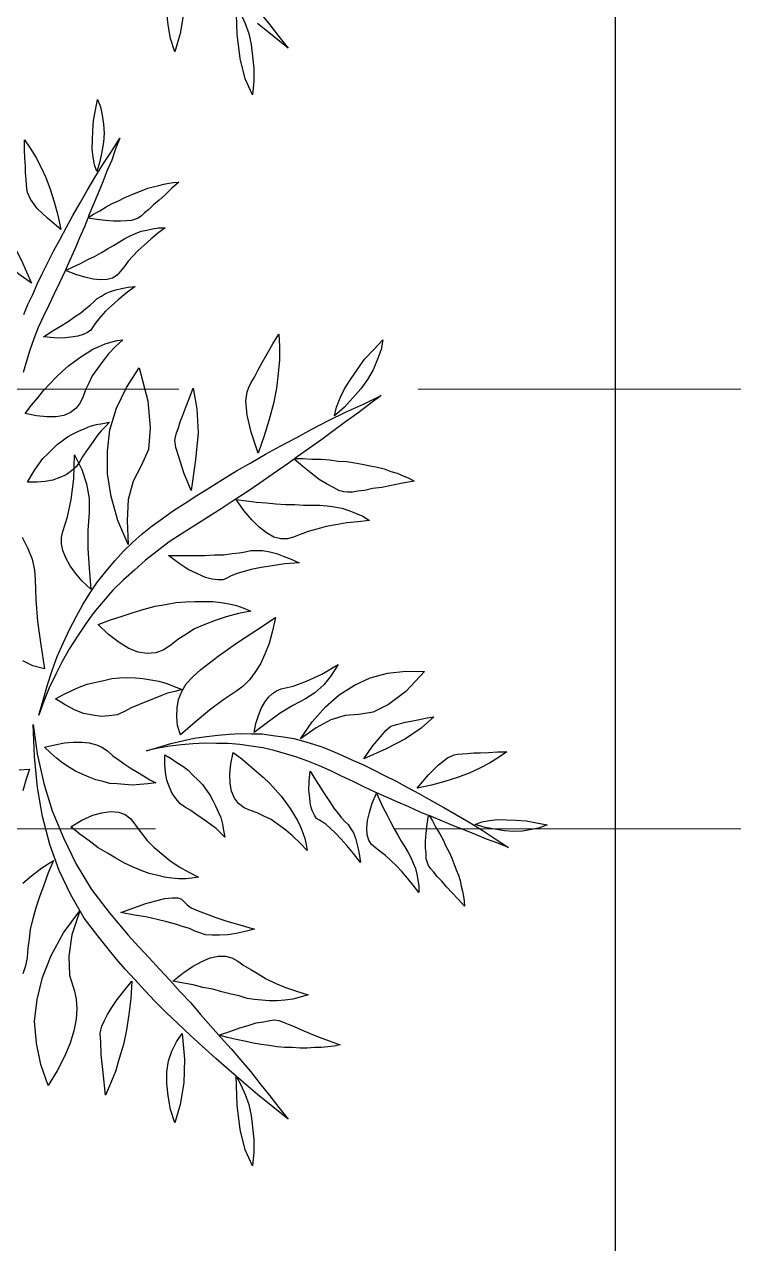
# Model space of a CAD drawing. Header units: millimetres. Extents: x 17 to 218440, y 21 to 53693.
# Drawn here: x 40853.3 to 41038.7, y 16034.9 to 16353.2 of the extents above; entities that cross this region are included whole.
import ezdxf

# ---------------------------------------------------------------- set-up
doc = ezdxf.new("R2010")
doc.units = ezdxf.units.MM
doc.header["$MEASUREMENT"] = 0
doc.linetypes.add('HIDDEN2', pattern=[0.1875, 0.125, -0.0625])
doc.layers.add('AS', color=8, linetype='HIDDEN2', lineweight=5)
doc.layers.add('Plants', color=92, linetype='Continuous')

# ---------------------------------------------------------------- blocks, each defined once
blk = doc.blocks.new('1')
at = {"layer": 'Plants', "linetype": 'Continuous'}
for points in [[(3505.99, 15275.75), (3506.75, 15273.81), (3507.18, 15271.66), (3507.58, 15269.34), (3507.69, 15267), (3507.51, 15264.62), (3507.12, 15262.11), (3506.62, 15259.53), (3505.83, 15256.93), (3505.21, 15258.65), (3504.84, 15260.69), (3504.58, 15262.79), (3504.65, 15265.1), (3504.76, 15267.58), (3504.91, 15270.24), (3505.45, 15272.99), (3505.99, 15275.75)], [(3503.49, 15244.74), (3502.61, 15242.53), (3501.28, 15239.59), (3500.06, 15236.71), (3498.73, 15233.77), (3497.4, 15230.82), (3496.07, 15227.88), (3494.68, 15225.04), (3493.24, 15222.03), (3491.84, 15219.19), (3490.51, 15216.25), (3489.36, 15213.26), (3488.32, 15210.35), (3487.45, 15207.39), (3486.58, 15204.43), (3485.89, 15201.43), (3485.38, 15198.39), (3484.97, 15195.42), (3484.74, 15192.41), (3484.69, 15189.35), (3484.63, 15186.3), (3484.76, 15183.21), (3485.1, 15180.25), (3485.4, 15177.12), (3485.91, 15174.12), (3486.6, 15171.08), (3485.67, 15174.27), (3484.73, 15177.46), (3484.04, 15180.49), (3483.34, 15183.53), (3482.87, 15186.71), (3482.53, 15189.67), (3482.3, 15192.69), (3482.13, 15195.61), (3482.15, 15198.49), (3482.23, 15201.25), (3482.59, 15204.05), (3482.96, 15206.84), (3483.39, 15209.53), (3484.07, 15212.07), (3484.86, 15214.67), (3485.71, 15217.17), (3486.74, 15219.63), (3487.81, 15222.26), (3489.06, 15224.85), (3490.24, 15227.55), (3491.63, 15230.39), (3493.03, 15233.22), (3494.58, 15236.3), (3496.19, 15239.27), (3497.84, 15242.42), (3499.57, 15245.46), (3501.44, 15248.75), (3503.31, 15252.03), (3505.29, 15255.38), (3507.38, 15258.8), (3509.64, 15262.18), (3511.84, 15265.67), (3510.73, 15262.86), (3509.68, 15259.94), (3508.46, 15257.07), (3507.35, 15254.26), (3506.2, 15251.27), (3504.98, 15248.4), (3503.76, 15245.52), (3503.53, 15244.92), (3504.94, 15245.8), (3506.64, 15246.71), (3508.26, 15247.73), (3509.85, 15248.57), (3511.51, 15249.31), (3513.09, 15250.15), (3514.64, 15250.81), (3516.08, 15251.41), (3517.69, 15251.97), (3519.13, 15252.56), (3520.53, 15252.99), (3521.99, 15253.3), (3523.28, 15253.65), (3524.64, 15253.9), (3525.89, 15254.07), (3527.2, 15254.14), (3525.34, 15252.53), (3523.66, 15250.87), (3522.13, 15249.46), (3520.64, 15248.22), (3519.43, 15247.02), (3518.3, 15246.16), (3517.46, 15245.33), (3516.59, 15244.79), (3515.88, 15244.49), (3514.87, 15244.16), (3513.56, 15244.1), (3511.95, 15244), (3510.18, 15243.95), (3508.09, 15244.15), (3505.82, 15244.39), (3503.49, 15244.74)], [(3496.41, 15241.83), (3492.91, 15244.77), (3490.25, 15247.33), (3488.47, 15249.69), (3487.67, 15251.46), (3487.52, 15252.42), (3487.41, 15253.56), (3487.34, 15254.88), (3487.18, 15256.58), (3487.12, 15258.36), (3487.04, 15260.42), (3486.93, 15262.77), (3486.93, 15265.19), (3488.4, 15263.08), (3489.89, 15260.7), (3491.16, 15258.17), (3492.47, 15255.37), (3493.62, 15252.31), (3494.63, 15249.02), (3495.59, 15245.54), (3496.41, 15241.83)], [(3488.72, 15227.81), (3485.45, 15230.14), (3482.95, 15232.2), (3481.25, 15233.71), (3480.22, 15234.87), (3479.99, 15235.48), (3479.73, 15236.38), (3479.52, 15237.45), (3479.16, 15238.74), (3478.85, 15240.21), (3478.51, 15241.96), (3478.14, 15243.99), (3477.71, 15246.13), (3480.67, 15242.85), (3483.53, 15238.76), (3486.08, 15233.71), (3488.72, 15227.81)], [(3483.51, 15211.27), (3479.02, 15214.35), (3475.18, 15217.83), (3472.02, 15221.44), (3469.51, 15225.45), (3467.56, 15229.52), (3466.38, 15234.07), (3465.81, 15238.84), (3465.92, 15243.74), (3471.1, 15238.83), (3474.52, 15234.33), (3476.57, 15230.33), (3477.1, 15226.58), (3477.39, 15222.99), (3478.56, 15219.19), (3480.65, 15215.36), (3483.51, 15211.27)], [(3410.48, 15209.65), (3412.24, 15207.25), (3414.48, 15203.89), (3416.72, 15200.69), (3418.96, 15197.33), (3421.2, 15193.97), (3423.44, 15190.61), (3425.52, 15187.25), (3427.76, 15183.73), (3429.84, 15180.37), (3432.08, 15177.01), (3434.48, 15173.81), (3436.88, 15170.77), (3439.44, 15167.89), (3442, 15165.01), (3444.72, 15162.29), (3447.6, 15159.73), (3450.48, 15157.33), (3453.52, 15155.09), (3456.72, 15153.01), (3459.92, 15150.93), (3463.28, 15149.01), (3466.64, 15147.41), (3470.16, 15145.65), (3473.68, 15144.21), (3477.36, 15142.93), (3473.36, 15144.05), (3469.36, 15145.17), (3465.68, 15146.45), (3462, 15147.73), (3458.32, 15149.33), (3454.96, 15150.93), (3451.6, 15152.69), (3448.4, 15154.45), (3445.36, 15156.37), (3442.48, 15158.29), (3439.76, 15160.53), (3437.04, 15162.77), (3434.48, 15165.01), (3432.24, 15167.41), (3430, 15169.97), (3427.92, 15172.53), (3426, 15175.25), (3423.92, 15178.13), (3422, 15181.17), (3419.92, 15184.21), (3417.84, 15187.57), (3415.76, 15190.93), (3413.52, 15194.61), (3411.44, 15198.29), (3409.2, 15202.13), (3407.12, 15205.97), (3404.88, 15210.13), (3402.64, 15214.29), (3400.4, 15218.61), (3398.16, 15223.09), (3396.08, 15227.73), (3393.84, 15232.37), (3396.08, 15229.33), (3398.48, 15226.29), (3400.72, 15223.09), (3402.96, 15220.05), (3405.36, 15216.85), (3407.6, 15213.65), (3409.84, 15210.45), (3410.32, 15209.81), (3410.32, 15211.89), (3410.48, 15214.29), (3410.48, 15216.69), (3410.64, 15218.93), (3410.96, 15221.17), (3411.12, 15223.41), (3411.44, 15225.49), (3411.76, 15227.41), (3412.24, 15229.49), (3412.56, 15231.41), (3413.04, 15233.17), (3413.68, 15234.93), (3414.16, 15236.53), (3414.8, 15238.13), (3415.44, 15239.57), (3416.24, 15241.01), (3416.72, 15237.97), (3417.36, 15235.09), (3417.84, 15232.53), (3418.16, 15230.13), (3418.64, 15228.05), (3418.8, 15226.29), (3419.12, 15224.85), (3419.12, 15223.57), (3418.96, 15222.61), (3418.64, 15221.33), (3417.84, 15219.89), (3416.88, 15218.13), (3415.76, 15216.21), (3414.16, 15214.13), (3412.4, 15211.89), (3410.48, 15209.65)], [(3497.66, 15231.13), (3499.64, 15232.07), (3501.51, 15232.94), (3503.42, 15233.99), (3505.19, 15234.79), (3506.99, 15235.76), (3508.62, 15236.78), (3510.21, 15237.62), (3511.73, 15238.57), (3513.14, 15239.46), (3514.51, 15240.16), (3515.94, 15240.76), (3517.38, 15241.36), (3518.85, 15241.67), (3520.31, 15241.98), (3521.96, 15242.25), (3523.62, 15242.24), (3521.7, 15240.73), (3519.88, 15239.3), (3518.13, 15237.75), (3516.6, 15236.34), (3515.24, 15234.88), (3513.99, 15233.5), (3512.92, 15232.08), (3512, 15230.89), (3511.12, 15229.89), (3509.92, 15229.14), (3508.53, 15228.72), (3506.75, 15228.67), (3504.84, 15228.83), (3502.72, 15229.32), (3500.29, 15230.06), (3497.66, 15231.13)], [(3379.28, 15232.85), (3381.84, 15232.37), (3384.4, 15231.41), (3387.12, 15230.29), (3389.68, 15228.85), (3392.08, 15227.09), (3394.48, 15225.01), (3396.88, 15222.77), (3399.12, 15220.21), (3396.88, 15220.69), (3394.48, 15221.65), (3392.08, 15222.77), (3389.68, 15224.37), (3387.12, 15226.13), (3384.4, 15228.05), (3381.84, 15230.45), (3379.28, 15232.85)], [(3421.04, 15194.45), (3421.36, 15197.17), (3421.68, 15199.73), (3421.84, 15202.45), (3422.16, 15204.85), (3422.32, 15207.41), (3422.32, 15209.81), (3422.48, 15212.05), (3422.48, 15214.29), (3422.48, 15216.37), (3422.64, 15218.29), (3422.96, 15220.21), (3423.28, 15222.13), (3423.92, 15223.89), (3424.56, 15225.65), (3425.36, 15227.57), (3426.48, 15229.33), (3426.8, 15226.29), (3427.12, 15223.41), (3427.6, 15220.53), (3428.08, 15217.97), (3428.72, 15215.57), (3429.36, 15213.33), (3430.16, 15211.25), (3430.8, 15209.49), (3431.28, 15207.89), (3431.28, 15206.13), (3430.8, 15204.37), (3429.68, 15202.45), (3428.24, 15200.53), (3426.32, 15198.61), (3423.92, 15196.53), (3421.04, 15194.45)], [(3491.9, 15213.79), (3491.9, 15213.79), (3494.18, 15215.22), (3496.35, 15216.58), (3498.3, 15217.8), (3499.97, 15218.99), (3501.6, 15220.01), (3502.98, 15221.18), (3504.11, 15222.03), (3505.06, 15222.93), (3505.9, 15223.76), (3506.98, 15224.43), (3508.07, 15225.11), (3509.4, 15225.64), (3510.79, 15226.06), (3512.26, 15226.38), (3514.01, 15226.72), (3515.83, 15226.95), (3513.47, 15225.17), (3511.39, 15223.42), (3509.64, 15221.87), (3508.11, 15220.46), (3506.86, 15219.08), (3505.87, 15218), (3505.17, 15216.96), (3504.72, 15216.23), (3504.27, 15215.49), (3503.4, 15214.95), (3502.25, 15214.38), (3500.85, 15213.96), (3499.03, 15213.73), (3496.93, 15213.47), (3494.62, 15213.54), (3491.9, 15213.79)], [(3481.85, 15199.2), (3479.45, 15199.66), (3477.37, 15200.33), (3475.58, 15201.02), (3473.94, 15201.96), (3472.58, 15202.92), (3471.62, 15203.98), (3470.94, 15205.06), (3470.48, 15206.28), (3469.71, 15209.43), (3468.47, 15212.88), (3466.59, 15216.84), (3464.05, 15221.14), (3466.98, 15219.35), (3469.41, 15217.4), (3471.48, 15215.06), (3473.04, 15212.57), (3474.79, 15209.28), (3476.83, 15206.03), (3479.21, 15202.69), (3481.85, 15199.2)], [(3560.88, 15189.97), (3559.92, 15192.85), (3558.96, 15195.41), (3558.32, 15197.65), (3557.68, 15199.73), (3557.36, 15201.65), (3557.04, 15203.25), (3556.88, 15204.53), (3557.04, 15205.65), (3557.52, 15206.77), (3558, 15208.05), (3558.64, 15209.65), (3559.44, 15211.57), (3560.4, 15213.81), (3561.36, 15216.21), (3562.32, 15218.77), (3563.44, 15221.65), (3563.76, 15220.05), (3563.92, 15218.45), (3564.08, 15216.69), (3564.08, 15214.93), (3564.24, 15213.01), (3564.24, 15211.25), (3564.08, 15209.17), (3564.08, 15207.25), (3563.92, 15205.17), (3563.6, 15203.09), (3563.28, 15201.01), (3562.96, 15198.93), (3562.48, 15196.69), (3562, 15194.45), (3561.52, 15192.21), (3560.88, 15189.97)], [(3435.6, 15176.85), (3435.6, 15176.85), (3435.6, 15180.21), (3435.6, 15183.41), (3435.6, 15186.29), (3435.44, 15188.85), (3435.44, 15191.25), (3435.12, 15193.49), (3434.96, 15195.25), (3434.64, 15196.85), (3434.32, 15198.29), (3434.32, 15199.89), (3434.32, 15201.49), (3434.64, 15203.25), (3435.12, 15205.01), (3435.76, 15206.77), (3436.56, 15208.85), (3437.52, 15210.93), (3437.84, 15207.25), (3438.32, 15203.89), (3438.8, 15201.01), (3439.28, 15198.45), (3439.92, 15196.21), (3440.4, 15194.45), (3441.04, 15193.01), (3441.52, 15192.05), (3442, 15191.09), (3442, 15189.81), (3441.84, 15188.21), (3441.36, 15186.45), (3440.4, 15184.37), (3439.28, 15181.97), (3437.68, 15179.57), (3435.6, 15176.85)], [(3487.09, 15193.72), (3487.09, 15193.72), (3488.71, 15195.95), (3490.37, 15197.89), (3491.91, 15199.76), (3493.53, 15201.53), (3495.14, 15203.29), (3496.78, 15204.77), (3498.43, 15206.25), (3500.09, 15207.45), (3501.65, 15208.57), (3503.28, 15209.59), (3504.8, 15210.54), (3506.46, 15211.27), (3508, 15211.94), (3509.51, 15212.43), (3511.08, 15212.81), (3512.62, 15213.01), (3510.72, 15211.22), (3508.89, 15209.32), (3507.34, 15207.45), (3505.97, 15205.53), (3504.6, 15203.62), (3503.69, 15201.69), (3502.82, 15199.94), (3502.24, 15198.22), (3501.48, 15196.54), (3500.41, 15195.11), (3498.96, 15194.05), (3497.19, 15193.25), (3495.16, 15192.89), (3492.74, 15192.88), (3490.02, 15193.14), (3487.09, 15193.72)], [(3546.8, 15177.97), (3544.72, 15180.53), (3542.96, 15183.09), (3541.68, 15185.49), (3540.72, 15187.73), (3540.24, 15189.81), (3540.24, 15191.73), (3540.72, 15193.33), (3541.52, 15194.93), (3542.64, 15196.53), (3543.76, 15198.29), (3544.88, 15200.21), (3546.16, 15202.29), (3547.28, 15204.69), (3548.4, 15207.41), (3549.36, 15210.29), (3550.32, 15213.33), (3550.96, 15211.25), (3551.44, 15209.33), (3551.76, 15207.25), (3551.92, 15205.17), (3551.92, 15203.09), (3551.76, 15201.17), (3551.6, 15199.25), (3551.28, 15197.33), (3550.64, 15195.25), (3550.16, 15193.17), (3549.52, 15190.77), (3548.88, 15188.37), (3548.4, 15185.81), (3547.76, 15183.25), (3547.28, 15180.69), (3546.8, 15177.97)], [(3303.15, 15208.05), (3299.95, 15204.05), (3296.75, 15200.05)], [(3293.87, 15200.69), (3297.07, 15203.25), (3300.11, 15205.65), (3303.15, 15208.05)], [(3582.8, 15208.05), (3579.6, 15204.05), (3576.4, 15200.05), (3573.2, 15196.37), (3570, 15192.69), (3566.96, 15189.17), (3563.76, 15185.65), (3560.88, 15182.45), (3557.84, 15179.25), (3554.96, 15176.21), (3552.08, 15173.33), (3549.2, 15170.61), (3546.32, 15168.05), (3543.6, 15165.49), (3541.04, 15163.25), (3538.32, 15161.01), (3535.76, 15158.93), (3530.32, 15154.77), (3524.24, 15151.25), (3517.84, 15148.21), (3511.12, 15145.81), (3503.76, 15143.89), (3496.24, 15142.61), (3488.08, 15141.81), (3479.76, 15141.49), (3487.44, 15142.45), (3495.12, 15144.21), (3502.32, 15146.45), (3509.36, 15149.33), (3516.24, 15152.69), (3522.8, 15156.69), (3528.88, 15161.33), (3534.8, 15166.29), (3537.68, 15169.01), (3540.72, 15171.73), (3543.6, 15174.45), (3546.48, 15177.17), (3549.52, 15179.89), (3552.4, 15182.61), (3555.44, 15185.17), (3558.48, 15187.89), (3561.52, 15190.45), (3564.4, 15193.17), (3567.44, 15195.73), (3570.48, 15198.29), (3573.52, 15200.69), (3576.72, 15203.25), (3579.76, 15205.65), (3582.8, 15208.05)], [(3408.88, 15200.21), (3403.44, 15198.45), (3398.96, 15197.33), (3395.28, 15197.01), (3392.88, 15197.33), (3391.76, 15197.81), (3390.48, 15198.45), (3389.04, 15199.25), (3387.12, 15200.21), (3385.2, 15201.33), (3382.96, 15202.61), (3380.4, 15204.05), (3377.84, 15205.65), (3381.04, 15205.81), (3384.56, 15205.81), (3388.08, 15205.49), (3391.92, 15205.01), (3395.92, 15204.21), (3400.08, 15203.09), (3404.4, 15201.81), (3408.88, 15200.21)], [(3482.42, 15179.94), (3480.02, 15179.19), (3477.74, 15178.97), (3475.44, 15179.04), (3473.21, 15179.46), (3471.18, 15180.3), (3469.11, 15181.43), (3467.28, 15183.15), (3465.35, 15185.26), (3461.93, 15189.77), (3458.48, 15194.56), (3455.19, 15199.59), (3451.82, 15204.73), (3455.28, 15204.03), (3458.59, 15203.08), (3461.4, 15201.97), (3463.92, 15200.83), (3466.19, 15199.38), (3468.1, 15198.01), (3469.76, 15196.32), (3470.95, 15194.66), (3473.23, 15191.25), (3476, 15187.55), (3479.13, 15183.76), (3482.42, 15179.94)], [(3291.95, 15194.45), (3294.19, 15195.73), (3296.75, 15196.85), (3299.31, 15197.81), (3302.19, 15198.45), (3305.23, 15198.77), (3308.43, 15199.09), (3311.79, 15199.09), (3315.31, 15198.77), (3311.15, 15196.85), (3305.87, 15195.57), (3299.47, 15194.77), (3291.95, 15194.45), (3291.95, 15194.45)], [(3453.68, 15158.45), (3453.68, 15158.45), (3452.4, 15161.65), (3451.44, 15164.69), (3450.48, 15167.57), (3449.68, 15170.45), (3448.88, 15173.33), (3448.4, 15176.05), (3447.92, 15178.77), (3447.76, 15181.33), (3447.6, 15183.73), (3447.6, 15186.13), (3447.6, 15188.37), (3447.92, 15190.61), (3448.24, 15192.69), (3448.72, 15194.61), (3449.36, 15196.53), (3450.16, 15198.29), (3450.8, 15195.09), (3451.6, 15191.89), (3452.56, 15189.01), (3453.68, 15186.29), (3454.8, 15183.57), (3456.24, 15181.33), (3457.52, 15179.25), (3458.96, 15177.49), (3460.24, 15175.57), (3461.04, 15173.49), (3461.2, 15171.25), (3460.88, 15168.85), (3459.92, 15166.45), (3458.32, 15163.89), (3456.24, 15161.17), (3453.68, 15158.45)], [(3528.88, 15164.37), (3527.6, 15167.73), (3526.48, 15170.93), (3525.84, 15173.49), (3525.2, 15175.89), (3525.04, 15177.81), (3525.04, 15179.25), (3525.36, 15180.21), (3526, 15180.85), (3526.8, 15181.65), (3527.6, 15182.77), (3528.4, 15184.53), (3529.2, 15186.61), (3530.16, 15189.17), (3531.12, 15192.05), (3532.08, 15195.41), (3533.2, 15199.25), (3533.84, 15196.85), (3534.32, 15194.45), (3534.64, 15192.21), (3534.8, 15190.13), (3534.8, 15188.21), (3534.64, 15186.45), (3534.16, 15185.01), (3533.68, 15183.73), (3533.04, 15182.29), (3532.56, 15180.69), (3531.92, 15178.61), (3531.28, 15176.37), (3530.64, 15173.81), (3530, 15170.93), (3529.52, 15167.89), (3528.88, 15164.37)], [(3571.6, 15194.45), (3573.84, 15195.73), (3576.4, 15196.85), (3578.96, 15197.81), (3581.84, 15198.45), (3584.88, 15198.77), (3588.08, 15199.09), (3591.44, 15199.09), (3594.96, 15198.77), (3590.8, 15196.85), (3585.52, 15195.57), (3579.12, 15194.77), (3571.6, 15194.45), (3571.6, 15194.45)], [(3487.7, 15175.84), (3487.7, 15175.84), (3488.64, 15177.48), (3489.64, 15179.02), (3490.65, 15180.55), (3491.72, 15181.98), (3493.03, 15183.25), (3494.24, 15184.46), (3495.45, 15185.67), (3496.79, 15186.66), (3498.13, 15187.65), (3499.61, 15188.42), (3500.98, 15189.13), (3502.53, 15189.79), (3504.07, 15190.46), (3505.76, 15190.91), (3507.4, 15191.18), (3509.15, 15191.52), (3508.05, 15190.38), (3506.95, 15189.24), (3506.03, 15188.06), (3505.07, 15186.7), (3504.1, 15185.34), (3503.14, 15183.99), (3502.18, 15182.63), (3501.39, 15181.23), (3500.43, 15179.88), (3499.15, 15178.78), (3497.81, 15177.79), (3496.15, 15177.05), (3494.32, 15176.36), (3492.29, 15175.99), (3490.12, 15175.84), (3487.7, 15175.84)], [(3418.64, 15182.77), (3414, 15180.85), (3410.16, 15179.57), (3407.44, 15178.77), (3405.52, 15178.45), (3404.72, 15178.61), (3403.6, 15178.93), (3402.32, 15179.41), (3400.72, 15179.89), (3398.96, 15180.53), (3396.88, 15181.33), (3394.48, 15182.29), (3391.92, 15183.25), (3397.36, 15184.21), (3403.6, 15184.53), (3410.64, 15183.89), (3418.64, 15182.77)], [(3506.48, 15151.25), (3504.72, 15154.13), (3503.44, 15157.01), (3502.8, 15159.41), (3502.48, 15161.65), (3502.64, 15163.73), (3503.28, 15165.49), (3504.4, 15166.93), (3506, 15168.21), (3508.08, 15169.65), (3510, 15171.25), (3511.76, 15173.01), (3513.52, 15175.09), (3515.28, 15177.17), (3516.88, 15179.57), (3518.32, 15182.13), (3519.6, 15184.69), (3519.92, 15182.93), (3520.08, 15181.33), (3520.08, 15179.41), (3519.92, 15177.65), (3519.6, 15175.73), (3519.12, 15173.65), (3518.64, 15171.73), (3517.84, 15169.65), (3516.88, 15167.41), (3515.92, 15165.33), (3514.64, 15163.09), (3513.36, 15160.85), (3511.92, 15158.45), (3510.16, 15156.05), (3508.4, 15153.65), (3506.48, 15151.25)], [(3280.75, 15180.37), (3280.75, 15180.37), (3287.47, 15181.01), (3293.71, 15180.85), (3299.31, 15179.89), (3304.11, 15178.45), (3300.59, 15177.33), (3297.07, 15176.69), (3293.87, 15176.37), (3290.83, 15176.37), (3287.95, 15176.85), (3285.39, 15177.65), (3282.99, 15178.93), (3280.75, 15180.37)], [(3347.57, 15155.76), (3349.78, 15154.88), (3352.72, 15153.55), (3355.6, 15152.33), (3358.54, 15151), (3361.49, 15149.68), (3364.43, 15148.35), (3367.27, 15146.95), (3370.28, 15145.51), (3373.12, 15144.12), (3376.06, 15142.79), (3379.05, 15141.64), (3381.97, 15140.59), (3384.92, 15139.72), (3387.88, 15138.86)], [(3372.69, 15139.01), (3370.05, 15140.09), (3367.46, 15141.33), (3364.76, 15142.51), (3361.92, 15143.91), (3359.09, 15145.31), (3356.01, 15146.85), (3353.04, 15148.47), (3349.89, 15150.12), (3346.85, 15151.84), (3343.56, 15153.71), (3340.28, 15155.58), (3336.93, 15157.56), (3333.51, 15159.65), (3330.13, 15161.92), (3326.64, 15164.11), (3329.45, 15163), (3332.37, 15161.96), (3335.24, 15160.74), (3338.05, 15159.63), (3341.04, 15158.47), (3343.92, 15157.25), (3346.79, 15156.03), (3347.39, 15155.8), (3346.51, 15157.21), (3345.6, 15158.91), (3344.58, 15160.54), (3343.74, 15162.13), (3343, 15163.78), (3342.16, 15165.37), (3341.5, 15166.91), (3340.9, 15168.35), (3340.34, 15169.97), (3339.75, 15171.4), (3339.33, 15172.8), (3339.01, 15174.27), (3338.66, 15175.56), (3338.41, 15176.91), (3338.24, 15178.16), (3338.17, 15179.48), (3339.79, 15177.62), (3341.44, 15175.94), (3342.85, 15174.4), (3344.09, 15172.91), (3345.3, 15171.71), (3346.15, 15170.58), (3346.98, 15169.74), (3347.52, 15168.87), (3347.82, 15168.15), (3348.15, 15167.15), (3348.21, 15165.83), (3348.31, 15164.23), (3348.36, 15162.45), (3348.16, 15160.36), (3347.92, 15158.1), (3347.57, 15155.76)], [(3473.04, 15147.25), (3473.04, 15147.25), (3471.92, 15149.33), (3470.96, 15151.41), (3470, 15153.49), (3469.2, 15155.57), (3468.72, 15157.81), (3468.24, 15159.89), (3467.76, 15161.97), (3467.6, 15164.05), (3467.44, 15166.13), (3467.6, 15168.21), (3467.76, 15170.13), (3468.08, 15172.21), (3468.4, 15174.29), (3469.04, 15176.37), (3469.84, 15178.29), (3470.64, 15180.37), (3471.12, 15178.45), (3471.6, 15176.53), (3472.24, 15174.77), (3473.04, 15172.85), (3473.84, 15170.93), (3474.64, 15169.01), (3475.44, 15167.09), (3476.4, 15165.33), (3477.2, 15163.41), (3477.52, 15161.33), (3477.68, 15159.25), (3477.36, 15157.01), (3476.88, 15154.61), (3475.92, 15152.21), (3474.64, 15149.81), (3473.04, 15147.25)], [(3560.4, 15180.37), (3560.4, 15180.37), (3567.12, 15181.01), (3573.36, 15180.85), (3578.96, 15179.89), (3583.76, 15178.45), (3580.24, 15177.33), (3576.72, 15176.69), (3573.52, 15176.37), (3570.48, 15176.37), (3567.6, 15176.85), (3565.04, 15177.65), (3562.64, 15178.93), (3560.4, 15180.37)], [(3361.18, 15149.93), (3360.24, 15151.91), (3359.37, 15153.79), (3358.33, 15155.7), (3357.52, 15157.46), (3356.55, 15159.27), (3355.53, 15160.89), (3354.69, 15162.48), (3353.74, 15164), (3352.85, 15165.41), (3352.15, 15166.78), (3351.55, 15168.22), (3350.95, 15169.66), (3350.64, 15171.12), (3350.33, 15172.59), (3350.06, 15174.23), (3350.07, 15175.9), (3351.58, 15173.97), (3353.02, 15172.16), (3354.56, 15170.41), (3355.97, 15168.87), (3357.43, 15167.52), (3358.81, 15166.27), (3360.24, 15165.2), (3361.42, 15164.27), (3362.42, 15163.39), (3363.17, 15162.2), (3363.59, 15160.8), (3363.64, 15159.02), (3363.48, 15157.11), (3362.99, 15154.99), (3362.25, 15152.57), (3361.18, 15149.93)], [(3485.68, 15144.37), (3485.04, 15147.09), (3484.56, 15149.65), (3484.4, 15151.89), (3484.4, 15154.13), (3484.56, 15156.05), (3485.04, 15157.97), (3485.68, 15159.41), (3486.64, 15160.85), (3487.92, 15162.29), (3489.04, 15163.89), (3490.16, 15165.49), (3491.28, 15167.09), (3492.24, 15168.69), (3493.2, 15170.29), (3494.16, 15171.89), (3494.96, 15173.49), (3495.28, 15171.41), (3495.44, 15169.33), (3495.6, 15167.41), (3495.44, 15165.33), (3495.28, 15163.41), (3495.12, 15161.49), (3494.64, 15159.73), (3494.16, 15157.81), (3493.52, 15156.05), (3492.72, 15154.29), (3491.92, 15152.53), (3490.96, 15150.93), (3489.84, 15149.17), (3488.56, 15147.57), (3487.12, 15145.97), (3485.68, 15144.37)], [(3432.72, 15166.29), (3426.48, 15163.57), (3420.24, 15161.81), (3414.32, 15160.85), (3408.4, 15160.85), (3402.8, 15161.49), (3397.2, 15163.25), (3391.76, 15165.81), (3386.64, 15169.17), (3395.28, 15171.41), (3402.32, 15172.05), (3407.92, 15171.57), (3412.24, 15169.65), (3416.24, 15167.57), (3421.04, 15166.29), (3426.48, 15165.97), (3432.72, 15166.29)], [(3378.52, 15144.17), (3378.52, 15144.17), (3377.09, 15146.45), (3375.74, 15148.62), (3374.51, 15150.57), (3373.32, 15152.24), (3372.3, 15153.87), (3371.13, 15155.25), (3370.28, 15156.38), (3369.38, 15157.33), (3368.56, 15158.17), (3367.88, 15159.26), (3367.2, 15160.34), (3366.67, 15161.67), (3366.25, 15163.07), (3365.93, 15164.53), (3365.59, 15166.28), (3365.36, 15168.1), (3367.14, 15165.74), (3368.89, 15163.67), (3370.44, 15161.92), (3371.85, 15160.38), (3373.24, 15159.14), (3374.31, 15158.15), (3375.35, 15157.44), (3376.09, 15156.99), (3376.82, 15156.55), (3377.36, 15155.68), (3377.93, 15154.52), (3378.35, 15153.13), (3378.58, 15151.31), (3378.84, 15149.21), (3378.78, 15146.9), (3378.52, 15144.17)], [(3546.8, 15167.25), (3546.8, 15167.25), (3551.28, 15166.93), (3555.44, 15166.45), (3559.44, 15165.81), (3563.28, 15165.01), (3566.96, 15163.89), (3570.32, 15162.93), (3573.52, 15161.65), (3576.56, 15160.37), (3570.64, 15159.73), (3566, 15159.25), (3562.64, 15159.09), (3560.4, 15158.93), (3559.6, 15159.09), (3558.48, 15159.41), (3557.04, 15160.05), (3555.44, 15160.85), (3553.68, 15161.97), (3551.6, 15163.41), (3549.36, 15165.17), (3546.8, 15167.25)], [(3398.59, 15139.36), (3398.59, 15139.36), (3396.36, 15140.99), (3394.42, 15142.64), (3392.55, 15144.19), (3390.78, 15145.8), (3389.02, 15147.42), (3387.54, 15149.06), (3386.06, 15150.7), (3384.87, 15152.37), (3383.74, 15153.93), (3382.72, 15155.56), (3381.77, 15157.08), (3381.04, 15158.73), (3380.37, 15160.28), (3379.88, 15161.78), (3379.5, 15163.36), (3379.3, 15164.89), (3381.09, 15162.99), (3382.99, 15161.16), (3384.86, 15159.61), (3386.78, 15158.24), (3388.69, 15156.87), (3390.62, 15155.97), (3392.37, 15155.1), (3394.09, 15154.52), (3395.77, 15153.76), (3397.2, 15152.68), (3398.26, 15151.23), (3399.06, 15149.47), (3399.43, 15147.43), (3399.43, 15145.02), (3399.17, 15142.29), (3398.59, 15139.36)], [(3416.47, 15139.98), (3416.47, 15139.98), (3414.83, 15140.91), (3413.29, 15141.92), (3411.76, 15142.92), (3410.34, 15143.99), (3409.06, 15145.31), (3407.85, 15146.51), (3406.64, 15147.72), (3405.65, 15149.06), (3404.66, 15150.41), (3403.89, 15151.89), (3403.18, 15153.26), (3402.52, 15154.8), (3401.85, 15156.35), (3401.4, 15158.03), (3401.13, 15159.67), (3400.79, 15161.42), (3401.93, 15160.33), (3403.07, 15159.23), (3404.25, 15158.3), (3405.61, 15157.34), (3406.97, 15156.38), (3408.32, 15155.42), (3409.68, 15154.45), (3411.08, 15153.67), (3412.44, 15152.7), (3413.53, 15151.43), (3414.53, 15150.09), (3415.26, 15148.43), (3415.95, 15146.6), (3416.32, 15144.56), (3416.47, 15142.39), (3416.47, 15139.98)], [(3316.56, 15158.26), (3318.5, 15159.02), (3320.65, 15159.46), (3322.97, 15159.85), (3325.31, 15159.96), (3327.69, 15159.79), (3330.2, 15159.39), (3332.78, 15158.89), (3335.38, 15158.11), (3333.66, 15157.48), (3331.62, 15157.12), (3329.52, 15156.86), (3327.21, 15156.92), (3324.73, 15157.03), (3322.07, 15157.18), (3319.32, 15157.72), (3316.56, 15158.26)], [(3444.4, 15156.53), (3442.32, 15154.29), (3440.24, 15152.53), (3438.32, 15151.09), (3436.24, 15149.97), (3434.32, 15149.17), (3432.56, 15148.85), (3430.96, 15148.85), (3429.36, 15149.17), (3425.52, 15150.45), (3421.04, 15151.41), (3415.6, 15152.05), (3409.36, 15152.21), (3413.2, 15154.13), (3416.88, 15155.41), (3420.72, 15156.05), (3424.4, 15156.05), (3429.04, 15155.73), (3433.84, 15155.73), (3438.96, 15156.05), (3444.4, 15156.53)], [(3528.4, 15153.65), (3534.64, 15151.57), (3540.24, 15150.77), (3545.2, 15150.93), (3549.36, 15152.21), (3551.44, 15152.69), (3554, 15152.85), (3556.72, 15152.69), (3559.76, 15152.05), (3562.96, 15151.09), (3566.48, 15149.65), (3570.16, 15147.73), (3574, 15145.33), (3568.56, 15143.41), (3562.96, 15142.29), (3557.2, 15141.81), (3551.6, 15142.45), (3545.84, 15143.89), (3540.08, 15146.13), (3534.16, 15149.33), (3528.4, 15153.65)], [(3350.49, 15148.68), (3347.54, 15145.18), (3344.98, 15142.52), (3342.62, 15140.74), (3340.85, 15139.94), (3339.89, 15139.79), (3338.75, 15139.68), (3337.44, 15139.61), (3335.73, 15139.45), (3333.95, 15139.4), (3331.89, 15139.31), (3329.54, 15139.2), (3327.12, 15139.2), (3329.23, 15140.67), (3331.61, 15142.16), (3334.14, 15143.44), (3336.95, 15144.74), (3340, 15145.9), (3343.29, 15146.9), (3346.77, 15147.87), (3350.49, 15148.68)], [(3465.2, 15144.37), (3464.4, 15141.33), (3463.12, 15138.77)], [(3430.8, 15138.61), (3433.84, 15140.05), (3436.56, 15141.17), (3439.44, 15141.81), (3442, 15141.97), (3447.12, 15142.13), (3452.88, 15142.61), (3458.96, 15143.41), (3465.2, 15144.37)], [(3515.28, 15146.77), (3515.28, 15146.77), (3518.48, 15145.33), (3521.68, 15144.21), (3524.72, 15143.09), (3527.6, 15142.13), (3530.48, 15141.33), (3533.2, 15140.69), (3535.76, 15140.37), (3538.16, 15140.05), (3540.56, 15139.89), (3542.8, 15139.41), (3544.88, 15138.77)], [(3521.2, 15138.77), (3519.28, 15141.01), (3517.2, 15143.73), (3515.28, 15146.77)], [(3364.5, 15140.99), (3362.17, 15137.72), (3360.11, 15135.23), (3358.6, 15133.53), (3357.44, 15132.5), (3356.83, 15132.27), (3355.93, 15132.01), (3354.86, 15131.79), (3353.57, 15131.44), (3352.11, 15131.13), (3350.36, 15130.79), (3348.32, 15130.42), (3346.18, 15129.98), (3349.46, 15132.94), (3353.56, 15135.81), (3358.6, 15138.36), (3364.5, 15140.99)], [(3491.44, 15140.53), (3491.44, 15140.53), (3494.32, 15139.57), (3497.04, 15138.77)], [(3491.6, 15137.81), (3491.44, 15140.53)]]:
    blk.add_lwpolyline(points, dxfattribs=at)
blk = doc.blocks.new('GRID')
at = {"layer": 'AS', "ltscale": 1000}
for p, q in [((1814174.01, 53218.81), (1830263.03, 53218.81)), ((1813230.44, 53103.95), (1830263.03, 53103.95))]:
    blk.add_line(p, q, dxfattribs=at)

msp = doc.modelspace()

# ---------------------------------------------------------------- linework, layer by layer
msp.add_lwpolyline([(41007.71, 18338.99), (41007.71, 7776.37), (40707.71, 7776.37), (40707.71, 18338.99)], close=True)

# ---------------------------------------------------------------- block references
msp.add_blockref('GRID', (-1789155.31, -36960.8))
at = {"rotation": 270}
msp.add_blockref('1', (25714.19, 19650.18), dxfattribs=at)

doc.saveas('drawing.dxf')
